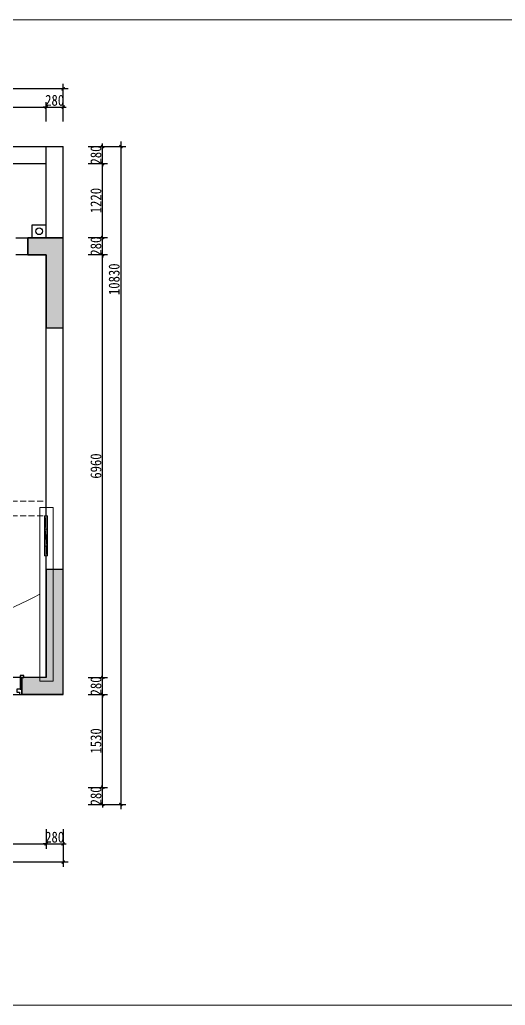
# Model space of a CAD drawing. Header units: millimetres. Extents: x 104198 to 1296755, y -81101 to 81453.
# Drawn here: x 552923 to 560916, y 5266 to 21491 of the extents above; entities that cross this region are included whole.
import ezdxf

# ---------------------------------------------------------------- set-up
doc = ezdxf.new("R2010")
doc.units = ezdxf.units.MM
doc.header["$PDMODE"] = 3
doc.linetypes.add('DASH', pattern=[8.89, 6.35, -2.54])
doc.layers.get('Defpoints').update_dxf_attribs({"color": 250})
for name, color, linetype, lineweight in [('01-PL-墙体柱子', 7, 'Continuous', 35), ('1-活动家具', 51, 'Continuous', 20), ('Lintel【过梁】', 6, 'DASH', 0), ('平面文字', 2, 'Continuous', 0)]:
    doc.layers.add(name, color=color, linetype=linetype, lineweight=lineweight)
for name, color, linetype in [('30-PL-平面文字说明', 1, 'Continuous'), ('4-门套', 1, 'Continuous'), ('墙体', 7, 'Continuous'), ('门', 250, 'Continuous')]:
    doc.layers.add(name, color=color, linetype=linetype)
doc.styles.add('新宋体', font='', dxfattribs={"width": 0.85})
doc.styles.get('新宋体').set_extended_font_data('NSimSun')
doc.dimstyles.new('平面外部尺寸', dxfattribs={"dimtxt": 180, "dimasz": 50, "dimexe": 80, "dimexo": 60, "dimgap": 20, "dimtad": 1, "dimdec": 0, "dimtxsty": '新宋体', "dimblk": 'ARCHTICK', "dimcen": 2.5, "dimdle": 80, "dimclrd": 8, "dimclre": 8, "dimclrt": 1, "dimadec": 0, "dimazin": 0, "dimtfac": 1, "dimtdec": 0, "dimtix": 1, "dimtmove": 2, "dimatfit": 3, "dimldrblk": 'DOT', "dimfxl": 1, "dimarcsym": 0})

# ---------------------------------------------------------------- blocks, each defined once
blk = doc.blocks.new('_ArchTick')
at = {"color": 2, "linetype": 'ByBlock', "const_width": 0.4}
blk.add_lwpolyline([(-0.5, -0.5), (0.5, 0.5)], dxfattribs=at)
blk = doc.blocks.new('*D527')
at = {"layer": '30-PL-平面文字说明', "color": 8, "lineweight": -2, "transparency": 16777216}
for p, q in [((551498, 8163), (551498, 7843)), ((553358, 8163), (553358, 7843)), ((551418, 7923), (553438, 7923))]:
    blk.add_line(p, q, dxfattribs=at)
at = {"layer": 'Defpoints', "color": 0, "transparency": 16777216}
for p in [(551498, 8223), (553358, 8223), (553358, 7923)]:
    blk.add_point(p, dxfattribs=at)
at = {"layer": '30-PL-平面文字说明', "color": 8, "lineweight": -2, "transparency": 16777216, "xscale": 50, "yscale": 50, "zscale": 50, "rotation": 180}
blk.add_blockref('_ArchTick', (551498, 7923), dxfattribs=at)
at = {"layer": '30-PL-平面文字说明', "color": 8, "lineweight": -2, "transparency": 16777216, "xscale": 50, "yscale": 50, "zscale": 50}
blk.add_blockref('_ArchTick', (553358, 7923), dxfattribs=at)
at = {"layer": '30-PL-平面文字说明', "color": 1, "transparency": 16777216, "insert": (552428, 8033), "char_height": 180, "attachment_point": 5, "style": '新宋体'}
blk.add_mtext('1860', dxfattribs=at)
blk = doc.blocks.new('_Dot')
at = {"color": 2, "linetype": 'ByBlock', "lineweight": -2}
blk.add_line((-0.5, 0), (-1, 0), dxfattribs=at)
at = {"color": 2, "linetype": 'ByBlock', "const_width": 0.5}
blk.add_lwpolyline([(-0.25, 0, 1), (0.25, 0, 1)], format="xyb", close=True, dxfattribs=at)
blk = doc.blocks.new('*D528')
at = {"layer": '30-PL-平面文字说明', "color": 8, "lineweight": -2, "transparency": 16777216}
for p, q in [((553358, 8163), (553358, 7843)), ((553638, 8163), (553638, 7843)), ((553358, 7923), (553308, 7923)), ((553358, 7923), (553638, 7923)), ((553638, 7923), (553688, 7923))]:
    blk.add_line(p, q, dxfattribs=at)
at = {"layer": 'Defpoints', "color": 0, "transparency": 16777216}
for p in [(553358, 8223), (553638, 8223), (553638, 7923)]:
    blk.add_point(p, dxfattribs=at)
at = {"layer": '30-PL-平面文字说明', "color": 8, "lineweight": -2, "transparency": 16777216, "xscale": 50, "yscale": 50, "zscale": 50}
blk.add_blockref('_ArchTick', (553358, 7923), dxfattribs=at)
at = {"layer": '30-PL-平面文字说明', "color": 8, "lineweight": -2, "transparency": 16777216, "xscale": 50, "yscale": 50, "zscale": 50, "rotation": 180}
blk.add_blockref('_ArchTick', (553638, 7923), dxfattribs=at)
at = {"layer": '30-PL-平面文字说明', "color": 1, "transparency": 16777216, "insert": (553498, 8033), "char_height": 180, "attachment_point": 5, "style": '新宋体'}
blk.add_mtext('280', dxfattribs=at)
blk = doc.blocks.new('*D529')
at = {"layer": '30-PL-平面文字说明', "color": 8, "lineweight": -2, "transparency": 16777216}
for p, q in [((544128, 8163), (544128, 7543)), ((553638, 8163), (553638, 7543)), ((553718, 7623), (544048, 7623))]:
    blk.add_line(p, q, dxfattribs=at)
at = {"layer": 'Defpoints', "color": 0, "transparency": 16777216}
for p in [(544128, 8223), (553638, 8223), (544128, 7623)]:
    blk.add_point(p, dxfattribs=at)
at = {"layer": '30-PL-平面文字说明', "color": 8, "lineweight": -2, "transparency": 16777216, "xscale": 50, "yscale": 50, "zscale": 50, "rotation": 180}
blk.add_blockref('_ArchTick', (544128, 7623), dxfattribs=at)
at = {"layer": '30-PL-平面文字说明', "color": 8, "lineweight": -2, "transparency": 16777216, "xscale": 50, "yscale": 50, "zscale": 50}
blk.add_blockref('_ArchTick', (553638, 7623), dxfattribs=at)
at = {"layer": '30-PL-平面文字说明', "color": 1, "transparency": 16777216, "insert": (548883, 7733), "char_height": 180, "attachment_point": 5, "style": '新宋体'}
blk.add_mtext('9510', dxfattribs=at)
blk = doc.blocks.new('*D530')
at = {"layer": '30-PL-平面文字说明', "color": 8, "lineweight": -2, "transparency": 16777216}
for p, q in [((554048, 8853), (554368, 8853)), ((554288, 8853), (554288, 8903)), ((554288, 8573), (554288, 8853)), ((554048, 8573), (554368, 8573)), ((554288, 8573), (554288, 8523))]:
    blk.add_line(p, q, dxfattribs=at)
at = {"layer": 'Defpoints', "color": 0, "transparency": 16777216}
for p in [(553988, 8853), (554288, 8853), (553988, 8573)]:
    blk.add_point(p, dxfattribs=at)
at = {"layer": '30-PL-平面文字说明', "color": 8, "lineweight": -2, "transparency": 16777216, "xscale": 50, "yscale": 50, "zscale": 50}
for p, rotation in [((554288, 8853), 270), ((554288, 8573), 90)]:
    blk.add_blockref('_ArchTick', p, dxfattribs=dict(at, rotation=rotation))
at = {"layer": '30-PL-平面文字说明', "color": 1, "transparency": 16777216, "insert": (554178, 8713), "char_height": 180, "attachment_point": 5, "rotation": 90, "style": '新宋体'}
blk.add_mtext('280', dxfattribs=at)
blk = doc.blocks.new('*D531')
at = {"layer": '30-PL-平面文字说明', "color": 8, "lineweight": -2, "transparency": 16777216}
for p, q in [((554288, 8773), (554288, 10463)), ((554048, 10383), (554368, 10383)), ((554048, 8853), (554368, 8853))]:
    blk.add_line(p, q, dxfattribs=at)
at = {"layer": 'Defpoints', "color": 0, "transparency": 16777216}
for p in [(553988, 10383), (554288, 10383), (553988, 8853)]:
    blk.add_point(p, dxfattribs=at)
at = {"layer": '30-PL-平面文字说明', "color": 8, "lineweight": -2, "transparency": 16777216, "xscale": 50, "yscale": 50, "zscale": 50}
for p, rotation in [((554288, 10383), 90), ((554288, 8853), 270)]:
    blk.add_blockref('_ArchTick', p, dxfattribs=dict(at, rotation=rotation))
at = {"layer": '30-PL-平面文字说明', "color": 1, "transparency": 16777216, "insert": (554178, 9618), "char_height": 180, "attachment_point": 5, "rotation": 90, "style": '新宋体'}
blk.add_mtext('1530', dxfattribs=at)
blk = doc.blocks.new('*D532')
at = {"layer": '30-PL-平面文字说明', "color": 8, "lineweight": -2, "transparency": 16777216}
for p, q in [((554288, 10583), (554288, 17703)), ((554048, 17623), (554368, 17623)), ((554048, 10663), (554368, 10663))]:
    blk.add_line(p, q, dxfattribs=at)
at = {"layer": 'Defpoints', "color": 0, "transparency": 16777216}
for p in [(553988, 17623), (554288, 17623), (553988, 10663)]:
    blk.add_point(p, dxfattribs=at)
at = {"layer": '30-PL-平面文字说明', "color": 8, "lineweight": -2, "transparency": 16777216, "xscale": 50, "yscale": 50, "zscale": 50}
for p, rotation in [((554288, 17623), 90), ((554288, 10663), 270)]:
    blk.add_blockref('_ArchTick', p, dxfattribs=dict(at, rotation=rotation))
at = {"layer": '30-PL-平面文字说明', "color": 1, "transparency": 16777216, "insert": (554178, 14143), "char_height": 180, "attachment_point": 5, "rotation": 90, "style": '新宋体'}
blk.add_mtext('6960', dxfattribs=at)
blk = doc.blocks.new('*D533')
at = {"layer": '30-PL-平面文字说明', "color": 8, "lineweight": -2, "transparency": 16777216}
for p, q in [((554048, 17903), (554368, 17903)), ((554288, 17903), (554288, 17953)), ((554288, 17623), (554288, 17903)), ((554048, 17623), (554368, 17623)), ((554288, 17623), (554288, 17573))]:
    blk.add_line(p, q, dxfattribs=at)
at = {"layer": 'Defpoints', "color": 0, "transparency": 16777216}
for p in [(553988, 17903), (554288, 17903), (553988, 17623)]:
    blk.add_point(p, dxfattribs=at)
at = {"layer": '30-PL-平面文字说明', "color": 8, "lineweight": -2, "transparency": 16777216, "xscale": 50, "yscale": 50, "zscale": 50}
for p, rotation in [((554288, 17903), 270), ((554288, 17623), 90)]:
    blk.add_blockref('_ArchTick', p, dxfattribs=dict(at, rotation=rotation))
at = {"layer": '30-PL-平面文字说明', "color": 1, "transparency": 16777216, "insert": (554178, 17763), "char_height": 180, "attachment_point": 5, "rotation": 90, "style": '新宋体'}
blk.add_mtext('280', dxfattribs=at)
blk = doc.blocks.new('*D534')
at = {"layer": '30-PL-平面文字说明', "color": 8, "lineweight": -2, "transparency": 16777216}
for p, q in [((554288, 17823), (554288, 19203)), ((554048, 19123), (554368, 19123)), ((554048, 17903), (554368, 17903))]:
    blk.add_line(p, q, dxfattribs=at)
at = {"layer": 'Defpoints', "color": 0, "transparency": 16777216}
for p in [(553988, 19123), (554288, 19123), (553988, 17903)]:
    blk.add_point(p, dxfattribs=at)
at = {"layer": '30-PL-平面文字说明', "color": 8, "lineweight": -2, "transparency": 16777216, "xscale": 50, "yscale": 50, "zscale": 50}
for p, rotation in [((554288, 19123), 90), ((554288, 17903), 270)]:
    blk.add_blockref('_ArchTick', p, dxfattribs=dict(at, rotation=rotation))
at = {"layer": '30-PL-平面文字说明', "color": 1, "transparency": 16777216, "insert": (554178, 18513), "char_height": 180, "attachment_point": 5, "rotation": 90, "style": '新宋体'}
blk.add_mtext('1220', dxfattribs=at)
blk = doc.blocks.new('*D535')
at = {"layer": '30-PL-平面文字说明', "color": 8, "lineweight": -2, "transparency": 16777216}
for p, q in [((554048, 19403), (554368, 19403)), ((554288, 19403), (554288, 19453)), ((554288, 19123), (554288, 19403)), ((554048, 19123), (554368, 19123)), ((554288, 19123), (554288, 19073))]:
    blk.add_line(p, q, dxfattribs=at)
at = {"layer": 'Defpoints', "color": 0, "transparency": 16777216}
for p in [(553988, 19403), (554288, 19403), (553988, 19123)]:
    blk.add_point(p, dxfattribs=at)
at = {"layer": '30-PL-平面文字说明', "color": 8, "lineweight": -2, "transparency": 16777216, "xscale": 50, "yscale": 50, "zscale": 50}
for p, rotation in [((554288, 19403), 270), ((554288, 19123), 90)]:
    blk.add_blockref('_ArchTick', p, dxfattribs=dict(at, rotation=rotation))
at = {"layer": '30-PL-平面文字说明', "color": 1, "transparency": 16777216, "insert": (554178, 19263), "char_height": 180, "attachment_point": 5, "rotation": 90, "style": '新宋体'}
blk.add_mtext('280', dxfattribs=at)
blk = doc.blocks.new('*D536')
at = {"layer": '30-PL-平面文字说明', "color": 8, "lineweight": -2, "transparency": 16777216}
for p, q in [((554588, 19483), (554588, 8493)), ((554048, 19403), (554668, 19403)), ((554048, 8573), (554668, 8573))]:
    blk.add_line(p, q, dxfattribs=at)
at = {"layer": 'Defpoints', "color": 0, "transparency": 16777216}
for p in [(553988, 19403), (553988, 8573), (554588, 8573)]:
    blk.add_point(p, dxfattribs=at)
at = {"layer": '30-PL-平面文字说明', "color": 8, "lineweight": -2, "transparency": 16777216, "xscale": 50, "yscale": 50, "zscale": 50}
for p, rotation in [((554588, 19403), 90), ((554588, 8573), 270)]:
    blk.add_blockref('_ArchTick', p, dxfattribs=dict(at, rotation=rotation))
at = {"layer": '30-PL-平面文字说明', "color": 1, "transparency": 16777216, "insert": (554478, 17218), "char_height": 180, "attachment_point": 5, "rotation": 90, "style": '新宋体'}
blk.add_mtext('10830', dxfattribs=at)
blk = doc.blocks.new('*D541')
at = {"layer": '30-PL-平面文字说明', "color": 8, "lineweight": -2, "transparency": 16777216}
for p, q in [((550308, 19813), (550308, 20133)), ((553358, 19813), (553358, 20133)), ((550228, 20053), (553438, 20053))]:
    blk.add_line(p, q, dxfattribs=at)
at = {"layer": 'Defpoints', "color": 0, "transparency": 16777216}
for p in [(553358, 20053), (550308, 19753), (553358, 19753)]:
    blk.add_point(p, dxfattribs=at)
at = {"layer": '30-PL-平面文字说明', "color": 8, "lineweight": -2, "transparency": 16777216, "xscale": 50, "yscale": 50, "zscale": 50, "rotation": 180}
blk.add_blockref('_ArchTick', (550308, 20053), dxfattribs=at)
at = {"layer": '30-PL-平面文字说明', "color": 8, "lineweight": -2, "transparency": 16777216, "xscale": 50, "yscale": 50, "zscale": 50}
blk.add_blockref('_ArchTick', (553358, 20053), dxfattribs=at)
at = {"layer": '30-PL-平面文字说明', "color": 1, "transparency": 16777216, "insert": (551908, 20163), "char_height": 180, "attachment_point": 5, "style": '新宋体'}
blk.add_mtext('3050', dxfattribs=at)
blk = doc.blocks.new('*D542')
at = {"layer": '30-PL-平面文字说明', "color": 8, "lineweight": -2, "transparency": 16777216}
for p, q in [((553358, 19813), (553358, 20133)), ((553638, 19813), (553638, 20133)), ((553358, 20053), (553308, 20053)), ((553358, 20053), (553638, 20053)), ((553638, 20053), (553688, 20053))]:
    blk.add_line(p, q, dxfattribs=at)
at = {"layer": 'Defpoints', "color": 0, "transparency": 16777216}
for p in [(553638, 20053), (553358, 19753), (553638, 19753)]:
    blk.add_point(p, dxfattribs=at)
at = {"layer": '30-PL-平面文字说明', "color": 8, "lineweight": -2, "transparency": 16777216, "xscale": 50, "yscale": 50, "zscale": 50}
blk.add_blockref('_ArchTick', (553358, 20053), dxfattribs=at)
at = {"layer": '30-PL-平面文字说明', "color": 8, "lineweight": -2, "transparency": 16777216, "xscale": 50, "yscale": 50, "zscale": 50, "rotation": 180}
blk.add_blockref('_ArchTick', (553638, 20053), dxfattribs=at)
at = {"layer": '30-PL-平面文字说明', "color": 1, "transparency": 16777216, "insert": (553498, 20163), "char_height": 180, "attachment_point": 5, "style": '新宋体'}
blk.add_mtext('280', dxfattribs=at)
blk = doc.blocks.new('*D543')
at = {"layer": '30-PL-平面文字说明', "color": 8, "lineweight": -2, "transparency": 16777216}
for p, q in [((553718, 20353), (544048, 20353)), ((544128, 19813), (544128, 20433)), ((553638, 19813), (553638, 20433))]:
    blk.add_line(p, q, dxfattribs=at)
at = {"layer": 'Defpoints', "color": 0, "transparency": 16777216}
for p in [(544128, 20353), (544128, 19753), (553638, 19753)]:
    blk.add_point(p, dxfattribs=at)
at = {"layer": '30-PL-平面文字说明', "color": 8, "lineweight": -2, "transparency": 16777216, "xscale": 50, "yscale": 50, "zscale": 50, "rotation": 180}
blk.add_blockref('_ArchTick', (544128, 20353), dxfattribs=at)
at = {"layer": '30-PL-平面文字说明', "color": 8, "lineweight": -2, "transparency": 16777216, "xscale": 50, "yscale": 50, "zscale": 50}
blk.add_blockref('_ArchTick', (553638, 20353), dxfattribs=at)
at = {"layer": '30-PL-平面文字说明', "color": 1, "transparency": 16777216, "insert": (548883, 20463), "char_height": 180, "attachment_point": 5, "style": '新宋体'}
blk.add_mtext('9510', dxfattribs=at)
blk = doc.blocks.new('*D544')
at = {"layer": '30-PL-平面文字说明', "color": 8, "lineweight": -2, "transparency": 16777216}
for p, q in [((554288, 10663), (554288, 10713)), ((554048, 10663), (554368, 10663)), ((554288, 10383), (554288, 10663)), ((554048, 10383), (554368, 10383)), ((554288, 10383), (554288, 10333))]:
    blk.add_line(p, q, dxfattribs=at)
at = {"layer": 'Defpoints', "color": 0, "transparency": 16777216}
for p in [(553988, 10663), (554288, 10663), (553988, 10383)]:
    blk.add_point(p, dxfattribs=at)
at = {"layer": '30-PL-平面文字说明', "color": 8, "lineweight": -2, "transparency": 16777216, "xscale": 50, "yscale": 50, "zscale": 50}
for p, rotation in [((554288, 10663), 270), ((554288, 10383), 90)]:
    blk.add_blockref('_ArchTick', p, dxfattribs=dict(at, rotation=rotation))
at = {"layer": '30-PL-平面文字说明', "color": 1, "transparency": 16777216, "insert": (554178, 10523), "char_height": 180, "attachment_point": 5, "rotation": 90, "style": '新宋体'}
blk.add_mtext('280', dxfattribs=at)

msp = doc.modelspace()

# ---------------------------------------------------------------- hatches: boundary and pattern name
at = {"layer": '01-PL-墙体柱子', "lineweight": -2, "ltscale": 10}
for points in [[(553638.2, 17902.5), (553358.2, 17902.5), (553058.2, 17902.5), (553058.2, 17622.5), (553358.2, 17622.5), (553358.2, 16417.5), (553638.2, 16417.5)], [(552958.2, 10662.5), (552958.2, 10382.5), (553638.2, 10382.5), (553638.2, 12437.5), (553358.2, 12437.5), (553358.2, 10662.5)]]:
    msp.add_hatch(color=8, dxfattribs=at).paths.add_polyline_path(points)

# ---------------------------------------------------------------- linework, layer by layer
at = {"color": 1}
msp.add_lwpolyline([(552877.7, 10422.8), (552917.9, 10422.8), (552917.9, 10382.5), (552958.2, 10382.5), (552958.2, 10472.5), (552877.7, 10472.5)], close=True, dxfattribs=at)
at = {"layer": '01-PL-墙体柱子', "color": 8, "lineweight": -2, "ltscale": 10}
msp.add_lwpolyline([(553638.2, 17902.5), (553358.2, 17902.5), (553058.2, 17902.5), (553058.2, 17622.5), (553358.2, 17622.5), (553358.2, 16417.5), (553638.2, 16417.5)], close=True, dxfattribs=at)
msp.add_lwpolyline([(552958.2, 10662.5), (552958.2, 10382.5), (553638.2, 10382.5), (553638.2, 12437.5), (553358.2, 12437.5), (553358.2, 10662.5), (552958.2, 10662.5)], dxfattribs=at)
at = {"layer": '1-活动家具', "color": 3}
msp.add_lwpolyline([(584273.7, 21490.6), (538468.7, 21490.6), (538468.7, 5265.6), (584273.7, 5265.6)], close=True, dxfattribs=at)
at = {"layer": '30-PL-平面文字说明'}
msp.add_line((553358.2, 17902.5), (553638.2, 17902.5), dxfattribs=at)
at = {"layer": '4-门套', "color": 1}
msp.add_lwpolyline([(552958.2, 10472.5), (552958.2, 10472.5), (552958.2, 10662.5), (552988.2, 10662.5), (552988.2, 10692.5), (552928.2, 10692.5), (552928.2, 10472.5), (552958.2, 10472.5)], dxfattribs=at)
at = {"layer": 'Lintel【过梁】', "color": 8, "linetype": 'DASH', "ltscale": 15.748031}
for p, q in [((550548.2, 13562.5), (553358.2, 13562.5)), ((550548.2, 13322.5), (553358.2, 13322.5))]:
    msp.add_line(p, q, dxfattribs=at)
at = {"layer": '墙体', "color": 251}
for p, q in [((550858.2, 19402.5), (553358.2, 19402.5)), ((550858.2, 19122.5), (553358.2, 19122.5)), ((553128.2, 17902.5), (553128.2, 18112.5)), ((553128.2, 18112.5), (553358.2, 18112.5))]:
    msp.add_line(p, q, dxfattribs=at)
at = {"layer": '墙体', "color": 7}
for p, q in [((553358.2, 19402.5), (553638.2, 19402.5)), ((553358.2, 19122.5), (553358.2, 19402.5)), ((553638.2, 10382.5), (553638.2, 19402.5)), ((553358.2, 17902.5), (553358.2, 19122.5)), ((552858.2, 17902.5), (553358.2, 17902.5)), ((553058.2, 17622.5), (553058.2, 17902.5)), ((553358.2, 17622.5), (552858.2, 17622.5)), ((553358.2, 10662.5), (553358.2, 17622.5)), ((553358.2, 10662.5), (552958.2, 10662.5)), ((552958.2, 10662.5), (552958.2, 10382.5)), ((553638.2, 10382.5), (552958.2, 10382.5))]:
    msp.add_line(p, q, dxfattribs=at)
at = {"layer": '墙体', "color": 1}
msp.add_circle((553243.2, 18007.5), 55, dxfattribs=at)
at = {"layer": '平面文字', "color": 251}
msp.add_lwpolyline([(553473.4, 10602.1), (553252.4, 10602.1), (553252.4, 13461), (553473.4, 13461)], close=True, dxfattribs=at)
at = {"layer": '平面文字', "color": 1}
for points in [[(553333.2, 13322.5), (553333.2, 12822.5), (553383.2, 12822.5), (553383.2, 13322.5), (553333.2, 13322.5), (553383.2, 12822.5)], [(553333.2, 13102.5), (553333.2, 12662.5), (553383.2, 12662.5), (553383.2, 13102.5), (553333.2, 13102.5), (553383.2, 12662.5)]]:
    msp.add_lwpolyline(points, dxfattribs=at)
at = {"layer": '平面文字', "color": 251}
msp.add_spline([(547857.1, 11024.7), (549380, 12725.2), (551628.8, 11578.2), (553252.4, 12031.6)], degree=3, dxfattribs=at)
at = {"layer": '门', "color": 250}
for p, q in [((552958.2, 10662.5), (551928.2, 10662.5)), ((551928.2, 10382.5), (552958.2, 10382.5))]:
    msp.add_line(p, q, dxfattribs=at)

# ---------------------------------------------------------------- dimensions: what is measured, and where the dimension line sits
at = {"layer": '30-PL-平面文字说明', "color": 251}
for base, p1, p2, picture, middle in [((544128.2, 20352.5), (553638.2, 19752.5), (544128.2, 19752.5), '*D543', (548883.2, 20462.5)), ((553638.2, 20052.5), (553358.2, 19752.5), (553638.2, 19752.5), '*D542', (553498.2, 20162.5)), ((544128.2, 7622.5), (553638.2, 8222.5), (544128.2, 8222.5), '*D529', (548883.2, 7732.5)), ((553358.2, 7922.5), (551498.2, 8222.5), (553358.2, 8222.5), '*D527', (552428.2, 8032.5)), ((553638.2, 7922.5), (553358.2, 8222.5), (553638.2, 8222.5), '*D528', (553498.2, 8032.5))]:
    dim = msp.add_linear_dim(base=base, p1=p1, p2=p2, dimstyle='平面外部尺寸', dxfattribs=at)
    dim.commit()
    dim.dimension.update_dxf_attribs({"geometry": picture, "text_midpoint": middle})
dim = msp.add_linear_dim(base=(553358.2, 20052.5), p1=(550308.2, 19752.5), p2=(553358.2, 19752.5), dimstyle='平面外部尺寸', dxfattribs=at)
dim.commit()
dim.dimension.update_dxf_attribs({"geometry": '*D541', "text_midpoint": (551908.1, 20162.5), "dimtype": 160})
dim = msp.add_linear_dim(base=(554588.2, 8572.5), p1=(553988.2, 19402.5), p2=(553988.2, 8572.5), angle=90, dimstyle='平面外部尺寸', dxfattribs=at)
dim.commit()
dim.dimension.update_dxf_attribs({"geometry": '*D536', "text_midpoint": (554478.2, 17217.5), "dimtype": 160})
for base, p1, p2, picture, middle in [((554288.2, 19402.5), (553988.2, 19122.5), (553988.2, 19402.5), '*D535', (554178.2, 19262.5)), ((554288.2, 19122.5), (553988.2, 17902.5), (553988.2, 19122.5), '*D534', (554178.2, 18512.5)), ((554288.2, 17902.5), (553988.2, 17622.5), (553988.2, 17902.5), '*D533', (554178.2, 17762.5)), ((554288.2, 17622.5), (553988.2, 10662.5), (553988.2, 17622.5), '*D532', (554178.2, 14142.5)), ((554288.2, 10662.5), (553988.2, 10382.5), (553988.2, 10662.5), '*D544', (554178.2, 10522.5)), ((554288.2, 10382.5), (553988.2, 8852.5), (553988.2, 10382.5), '*D531', (554178.2, 9617.5)), ((554288.2, 8852.5), (553988.2, 8572.5), (553988.2, 8852.5), '*D530', (554178.2, 8712.5))]:
    dim = msp.add_linear_dim(base=base, p1=p1, p2=p2, angle=90, dimstyle='平面外部尺寸', dxfattribs=at)
    dim.commit()
    dim.dimension.update_dxf_attribs({"geometry": picture, "text_midpoint": middle})

doc.saveas('drawing.dxf')
